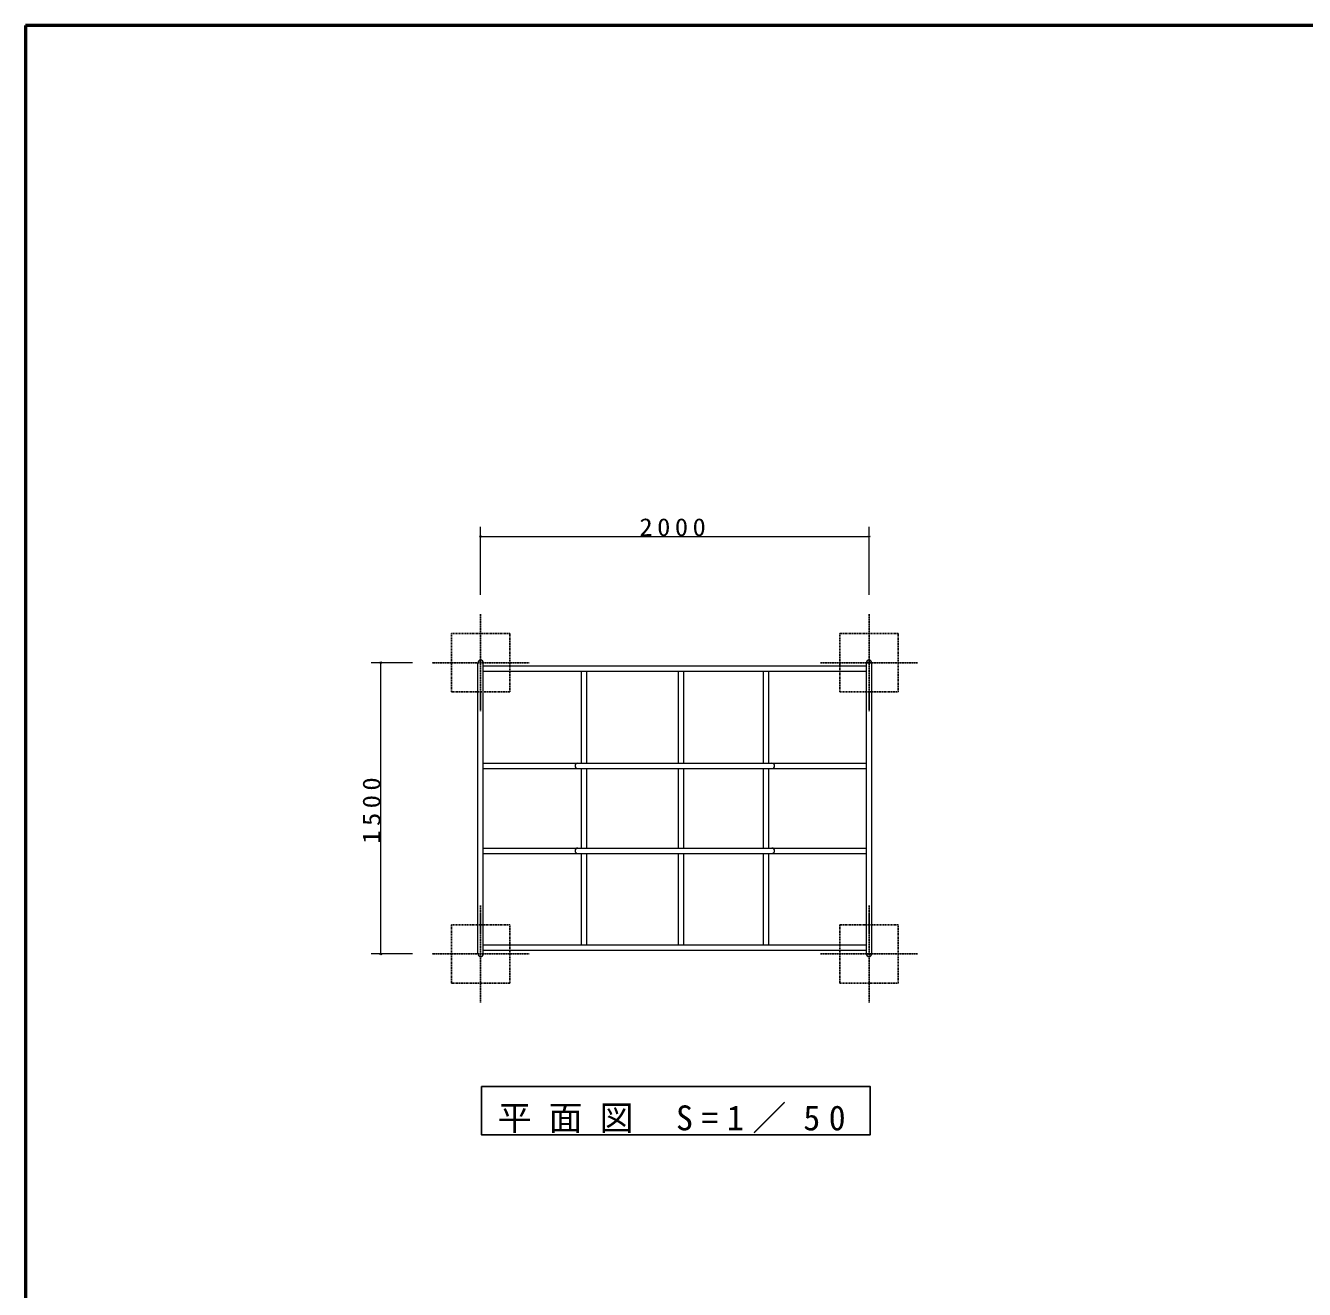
# Model space of a CAD drawing. Units: millimetres at full size. Extents: x -19540 to 0, y -2746 to 13350.
# Drawn here: x -19250 to -12666, y 6840 to 13350 of the extents above; entities that cross this region are included whole.
import ezdxf

# ---------------------------------------------------------------- set-up
doc = ezdxf.new("R2010")
doc.units = ezdxf.units.MM
doc.linetypes.add('USER2', pattern=[6, 3, -1, 1, -1])
doc.linetypes.add('USER4', pattern=[8, 5, -3])
for name, color, linetype, lineweight in [('A3図枠', 7, 'Continuous', 25), ('線', 7, 'Continuous', 13), ('補助', 2, 'Continuous', 13)]:
    doc.layers.add(name, color=color, linetype=linetype, lineweight=lineweight)
doc.styles.add('ＭＳ ゴシック', font='')
doc.styles.get('ＭＳ ゴシック').set_extended_font_data('MS Gothic')

# ---------------------------------------------------------------- blocks, each defined once
blk = doc.blocks.new('dimension_origin')
at = {"color": 0, "linetype": 'Continuous', "lineweight": -2}
blk.add_circle((0, 0), 1.25, dxfattribs=at)

msp = doc.modelspace()

# ---------------------------------------------------------------- linework, layer by layer
at = {"layer": 'A3図枠', "lineweight": 50}
for p, q in [((-19250, 13350), (-19250, 0)), ((0, 13350), (-19250, 13350))]:
    msp.add_line(p, q, dxfattribs=at)
at = {"layer": '線', "color": 20, "linetype": 'USER2', "lineweight": 25}
for p, q in [((-16907.569, 10318.322), (-16907.569, 9818.322)), ((-14907.569, 10318.322), (-14907.569, 9818.322)), ((-17157.569, 10068.322), (-16657.569, 10068.322)), ((-15157.569, 10068.322), (-14657.569, 10068.322)), ((-16907.569, 8818.322), (-16907.569, 8318.322)), ((-14907.569, 8818.322), (-14907.569, 8318.322)), ((-17157.569, 8568.322), (-16657.569, 8568.322)), ((-15157.569, 8568.322), (-14657.569, 8568.322))]:
    msp.add_line(p, q, dxfattribs=at)
at = {"layer": '線'}
for p, q in [((-16921.169, 8568.322), (-16921.169, 10068.322)), ((-16893.969, 8568.322), (-16893.969, 10068.322)), ((-14921.169, 10050.322), (-16893.969, 10050.322)), ((-14921.169, 10023.122), (-16893.969, 10023.122)), ((-16389.569, 10023.122), (-16389.569, 9550.322)), ((-16362.369, 10023.122), (-16362.369, 9550.322)), ((-15889.569, 10023.122), (-15889.569, 9550.322)), ((-15862.369, 10023.122), (-15862.369, 9550.322)), ((-15452.769, 10023.122), (-15452.769, 9550.322)), ((-15425.569, 10023.122), (-15425.569, 9550.322)), ((-14921.169, 8568.322), (-14921.169, 10068.322)), ((-14893.969, 8568.322), (-14893.969, 10068.322)), ((-16893.969, 9550.322), (-14921.169, 9550.322)), ((-16893.969, 9523.122), (-14921.169, 9523.122)), ((-16389.569, 9523.122), (-16389.569, 9113.522)), ((-16362.369, 9523.122), (-16362.369, 9113.522)), ((-15889.569, 9523.122), (-15889.569, 9113.522)), ((-15862.369, 9523.122), (-15862.369, 9113.522)), ((-15452.769, 9523.122), (-15452.769, 9113.522)), ((-15425.569, 9523.122), (-15425.569, 9113.522)), ((-16893.969, 9113.522), (-14921.169, 9113.522)), ((-16893.969, 9086.322), (-14921.169, 9086.322)), ((-16389.569, 9086.322), (-16389.569, 8613.522)), ((-16362.369, 9086.322), (-16362.369, 8613.522)), ((-15889.569, 9086.322), (-15889.569, 8613.522)), ((-15862.369, 9086.322), (-15862.369, 8613.522)), ((-15452.769, 9086.322), (-15452.769, 8613.522)), ((-15425.569, 9086.322), (-15425.569, 8613.522)), ((-14921.169, 8613.522), (-16893.969, 8613.522)), ((-14921.169, 8586.322), (-16893.969, 8586.322))]:
    msp.add_line(p, q, dxfattribs=at)
at = {"layer": '線', "color": 4, "linetype": 'USER4', "lineweight": 25}
for points in [[(-17057.569, 9918.322), (-16757.569, 9918.322), (-16757.569, 10218.322), (-17057.569, 10218.322)], [(-15057.569, 9918.322), (-14757.569, 9918.322), (-14757.569, 10218.322), (-15057.569, 10218.322)], [(-17057.569, 8418.322), (-16757.569, 8418.322), (-16757.569, 8718.322), (-17057.569, 8718.322)], [(-15057.569, 8418.322), (-14757.569, 8418.322), (-14757.569, 8718.322), (-15057.569, 8718.322)]]:
    msp.add_lwpolyline(points, close=True, dxfattribs=at)
at = {"layer": '線'}
for centre, start, end in [((-16907.569, 10068.322), 0, 180), ((-14907.569, 10068.322), 0, 180), ((-16407.569, 9536.722), 90, 270), ((-15407.569, 9536.722), 270, 90), ((-16407.569, 9099.922), 90, 270), ((-15407.569, 9099.922), 270, 90), ((-16907.569, 8568.322), 180, 0), ((-14907.569, 8568.322), 180, 0)]:
    msp.add_arc(centre, 13.6, start, end, dxfattribs=at)
at = {"layer": '補助'}
for p, q in [((-16907.569, 10418.322), (-16907.569, 10768.322)), ((-14907.569, 10418.322), (-14907.569, 10768.322)), ((-16907.569, 10718.322), (-14907.569, 10718.322)), ((-17257.569, 10068.322), (-17471.169, 10068.322)), ((-17421.169, 8568.322), (-17421.169, 10068.322)), ((-17257.569, 8568.322), (-17471.169, 8568.322))]:
    msp.add_line(p, q, dxfattribs=at)
at = {"layer": '補助', "lineweight": 25}
msp.add_lwpolyline([(-16902.132, 7886.322), (-16902.132, 7636.322), (-14902.132, 7636.322), (-14902.132, 7886.322)], close=True, dxfattribs=at)

# ---------------------------------------------------------------- block references
at = {"layer": '補助', "xscale": 3.33, "yscale": 3.33}
msp.add_blockref('dimension_origin', (-16907.569, 10718.322), dxfattribs=at)
for p, rotation in [((-14907.569, 10718.322), 180), ((-17421.169, 10068.322), 270), ((-17421.169, 8568.322), 90)]:
    msp.add_blockref('dimension_origin', p, dxfattribs=dict(at, rotation=rotation))

# ---------------------------------------------------------------- texts
at = {"layer": '補助', "attachment_point": 8, "style": 'ＭＳ ゴシック'}
for s, insert, char_height in [('\\T1.33;\\W1.1;2000', (-15907.569, 10719.322), 91.64), ('\\T1.5;平面図\\~S=1／50', (-15902.132, 7644.656), 128.3)]:
    msp.add_mtext(s, dxfattribs=dict(at, insert=insert, char_height=char_height))
at = {"layer": '補助', "insert": (-17422.169, 9318.322), "char_height": 91.64, "attachment_point": 8, "rotation": 90, "style": 'ＭＳ ゴシック'}
msp.add_mtext('\\T1.33;\\W1.1;1500', dxfattribs=at)

doc.saveas('drawing.dxf')
